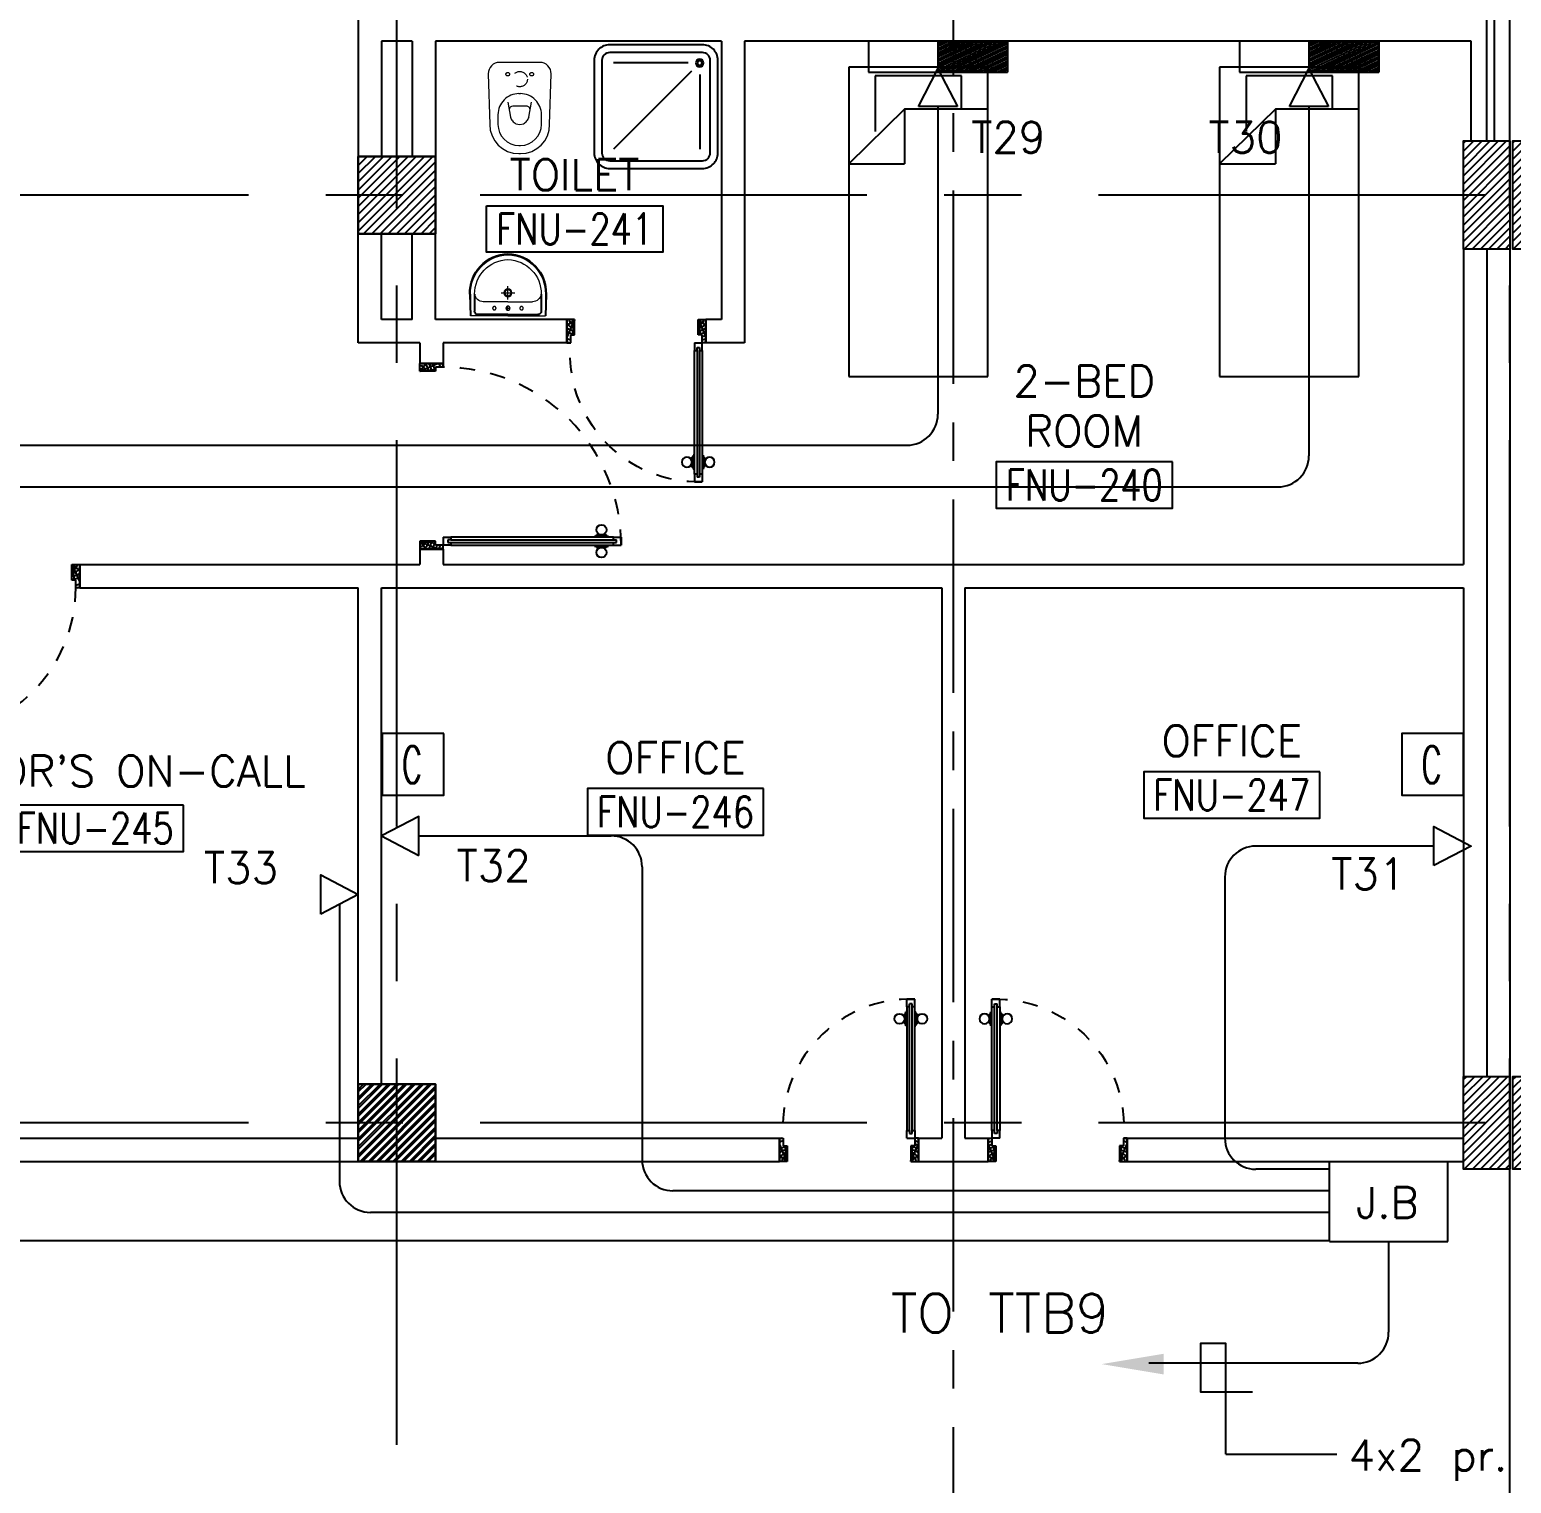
# Model space of a CAD drawing. Extents: x -0.3 to 92.6, y -1.1 to 78.4.
# Drawn here: x 30.51 to 40.09, y 34.64 to 44.04 of the extents above; entities that cross this region are included whole.
import ezdxf
from ezdxf.enums import TextEntityAlignment as Align

# ---------------------------------------------------------------- set-up
doc = ezdxf.new("R2010")
doc.units = 0
doc.header["$MEASUREMENT"] = 0
for name, pattern in [('CENTER', [2, 1.25, -0.25, 0.25, -0.25]), ('CENTERX2', [4, 2.5, -0.5, 0.5, -0.5]), ('DASHED', [0.75, 0.5, -0.25]), ('HIDDEN', [0.375, 0.25, -0.125]), ('HIDDEN2', [0.1875, 0.125, -0.0625])]:
    doc.linetypes.add(name, pattern=pattern)
doc.layers.get('0').update_dxf_attribs({"color": 11, "linetype": 'CONTINUOUS'})
for name, color, linetype in [('AXES', 11, 'CENTERX2'), ('AXES1', 11, 'CENTER'), ('COL', 11, 'CONTINUOUS'), ('DOOR', 11, 'CONTINUOUS'), ('E-CO', 6, 'CONTINUOUS'), ('E-TEL', 4, 'CONTINUOUS'), ('E-TEXT', 2, 'CONTINUOUS'), ('E-WIRE', 4, 'CONTINUOUS'), ('EJ', 11, 'CONTINUOUS'), ('FIX', 11, 'CONTINUOUS'), ('FUR', 11, 'CONTINUOUS'), ('HAT', 11, 'CONTINUOUS'), ('INSUL', 11, 'CONTINUOUS'), ('RM-BOX', 11, 'CONTINUOUS'), ('RM-NAME', 11, 'CONTINUOUS'), ('RM-NO', 11, 'CONTINUOUS'), ('WALL', 11, 'CONTINUOUS')]:
    doc.layers.add(name, color=color, linetype=linetype)
doc.styles.add('ROMANS', font='ROMANS.shx', dxfattribs={"width": 0.6})
doc.styles.get("Standard").update_dxf_attribs({"font": 'TXT.shx'})

# ---------------------------------------------------------------- blocks, each defined once
blk = doc.blocks.new('RM1')
at = {"layer": 'RM-BOX'}
blk.add_lwpolyline([(569.9, -200), (-569.9, -200), (-569.9, -500), (569.9, -500)], close=True, dxfattribs=at)
at = {"layer": 'RM-NAME', "style": 'ROMANS'}
for tag, p in [('ROOMNAME1', (0, 323.8)), ('ROOMNAME2', (0, 0))]:
    blk.add_attdef(tag, text='', height=200, dxfattribs=at).set_placement(p, align=Align.MIDDLE)
at = {"layer": 'RM-NO', "style": 'ROMANS', "width": 0.8}
blk.add_attdef('ROOMNO', text='', height=200, dxfattribs=at).set_placement((0, -350), align=Align.MIDDLE)
blk = doc.blocks.new('DOOR90')
at = {"layer": 'DOOR', "linetype": 'ByBlock'}
for p, q in [((0, 0), (-150, 0)), ((-200, -25), (-1000, -25)), ((-200, -42), (-1000, -42)), ((-200, -58), (-1000, -58)), ((-1000, -75), (-200, -75))]:
    blk.add_line(p, q, dxfattribs=at)
at = {"layer": 'DOOR', "color": 0, "linetype": 'ByBlock'}
for p, q in [((-150, 0), (-150, -25)), ((-150, 0), (0, 0)), ((0, -50), (0, 0)), ((-1050, -25), (-1050, -75)), ((-1050, -75), (-1050, -25)), ((-1000, -25), (-1050, -25)), ((-1000, -75), (-1050, -75)), ((-1020, -42), (-1020, -58)), ((-1000, -42), (-1020, -42)), ((-1000, -58), (-1020, -58)), ((-1000, -25), (-1000, -42)), ((-1000, -58), (-1000, -75)), ((-967.6, -25), (-967.6, -17.8)), ((-877.6, -17.8), (-967.6, -17.8)), ((-967.6, -75), (-967.6, -82.2)), ((-877.6, -82.2), (-967.6, -82.2)), ((-955, -17.8), (-955, -8.8)), ((-955, -8.8), (-890.2, -8.8)), ((-955, -17.8), (-890.2, -17.8)), ((-955, -82.2), (-955, -91.2)), ((-955, -82.2), (-890.2, -82.2)), ((-955, -91.2), (-890.2, -91.2)), ((-890.2, -17.8), (-890.2, -8.8)), ((-890.2, -82.2), (-890.2, -91.2)), ((-877.6, -25), (-877.6, -17.8)), ((-877.6, -75), (-877.6, -82.2)), ((-200, -42), (-200, -25)), ((-200, -25), (-150, -25)), ((-180, -42), (-200, -42)), ((-200, -75), (-200, -58)), ((-200, -58), (-180, -58)), ((-150, -75), (-200, -75)), ((-180, -58), (-180, -42)), ((-150, -75), (-150, -25)), ((-150, -25), (-100, -25)), ((-100, -25), (-100, -50)), ((-100, -50), (0, -50)), ((-100, -850), (0, -850)), ((-100, -875), (-100, -850)), ((0, -850), (0, -900)), ((-150, -900), (-150, -875)), ((-150, -875), (-100, -875)), ((0, -900), (-150, -900)), ((-150, -900), (0, -900))]:
    blk.add_line(p, q, dxfattribs=at)
at = {"layer": 'DOOR', "color": 9, "linetype": 'ByBlock'}
for p, q in [((0, -50), (-113.7, 0)), ((0, -50), (-40.1, 0)), ((0, -50), (-100, -36.6)), ((0, -850), (-113.7, -900)), ((0, -850), (-100, -863.4)), ((0, -850), (-40.1, -900))]:
    blk.add_line(p, q, dxfattribs=at)
at = {"layer": 'DOOR', "color": 0, "linetype": 'ByBlock'}
for centre in [(-922.6, 23.5), (-922.6, -123.5)]:
    blk.add_circle(centre, 32.4, dxfattribs=at)
at = {"layer": 'DOOR', "color": 9, "linetype": 'ByBlock'}
for centre, radius, start, end in [((0, -50), 74.4, 137.77643, 180), ((0, -50), 54.4, 113.20738, 180), ((0, -50), 154.4, 161.10529, 166.28577), ((0, -50), 134.4, 158.15985, 169.28002), ((0, -50), 114.4, 154.08384, 167.37743), ((0, -50), 94.4, 148.01819, 180), ((0, -50), 34.4, 90, 180), ((0, -50), 14.4, 90, 180), ((0, -850), 94.4, 180, 211.98181), ((0, -850), 74.4, 180, 222.22357), ((0, -850), 54.4, 180, 246.79262), ((0, -850), 34.4, 180, 270), ((0, -850), 14.4, 180, 270), ((0, -850), 154.4, 193.71423, 198.89471), ((0, -850), 134.4, 190.71998, 201.84015)]:
    blk.add_arc(centre, radius, start, end, dxfattribs=at)
at = {"layer": 'DOOR', "linetype": 'HIDDEN', "ltscale": 0.5}
blk.add_arc((-222.2, -50), 828.2, 178.27012, 275.00304, dxfattribs=at)
blk = doc.blocks.new('D1000')
at = {"layer": 'DOOR', "color": 7, "linetype": 'ByBlock'}
for p, q in [((0, 0), (-150, 0)), ((-150, 0), (-150, -25)), ((-150, 0), (0, 0)), ((0, -50), (-113.7, 0)), ((0, -50), (-40.1, 0)), ((0, -50), (0, 0)), ((-1050, -25.2), (-1100, -25.2)), ((-1100, -75.2), (-1100, -25.2)), ((-1100, -25.2), (-1100, -75.2)), ((-1050, -75.2), (-1100, -75.2)), ((-1050, -42.2), (-1070, -42.2)), ((-1070, -42.2), (-1070, -58.2)), ((-1050, -58.2), (-1070, -58.2)), ((-1050, -25.2), (-1050, -42.2)), ((-1050, -58.2), (-1050, -75.2)), ((-927.6, -18), (-1017.6, -18)), ((-1017.6, -25.2), (-1017.6, -18)), ((-1017.6, -75.2), (-1017.6, -82.4)), ((-927.6, -82.4), (-1017.6, -82.4)), ((-1005, -9), (-940.2, -9)), ((-1005, -18), (-1005, -9)), ((-1005, -18), (-940.2, -18)), ((-1005, -82.4), (-940.2, -82.4)), ((-1005, -82.4), (-1005, -91.4)), ((-1005, -91.4), (-940.2, -91.4)), ((-940.2, -18), (-940.2, -9)), ((-940.2, -82.4), (-940.2, -91.4)), ((-927.6, -25.2), (-927.6, -18)), ((-927.6, -75.2), (-927.6, -82.4)), ((-200, -42), (-200, -25)), ((-200, -25), (-150, -25)), ((-180, -42), (-200, -42)), ((-200, -75), (-200, -58)), ((-200, -58), (-180, -58)), ((-150, -75), (-200, -75)), ((-180, -58), (-180, -42)), ((-150, -75), (-150, -25)), ((-150, -25), (-100, -25)), ((-100, -25), (-100, -50)), ((0, -50), (-100, -36.6)), ((-100, -50), (0, -50)), ((0, -950), (-113.7, -1000)), ((-100, -975), (-100, -950)), ((0, -950), (-100, -963.4)), ((-100, -950), (0, -950)), ((0, -950), (-40.1, -1000)), ((0, -950), (0, -1000)), ((-150, -975), (-100, -975)), ((-150, -1000), (-150, -975)), ((-150, -1000), (0, -1000)), ((0, -1000), (-150, -1000))]:
    blk.add_line(p, q, dxfattribs=at)
at = {"layer": 'DOOR', "linetype": 'ByBlock'}
for p, q in [((-200, -25), (-1050, -25.2)), ((-200, -42), (-1050, -42.2)), ((-200, -58), (-1050, -58.2)), ((-1050, -75.2), (-200, -75))]:
    blk.add_line(p, q, dxfattribs=at)
at = {"layer": 'DOOR', "color": 7, "linetype": 'ByBlock'}
for centre in [(-972.6, 23.4), (-972.6, -123.7)]:
    blk.add_circle(centre, 32.4, dxfattribs=at)
for centre, radius, start, end in [((0, -50), 134.4, 158.15985, 169.28002), ((0, -50), 74.4, 137.77643, 180), ((0, -50), 54.4, 113.20738, 180), ((0, -50), 154.4, 161.10529, 166.28577), ((0, -50), 114.4, 154.08384, 167.37743), ((0, -50), 94.4, 148.01819, 180), ((0, -50), 34.4, 90, 180), ((0, -50), 14.4, 90, 180), ((0, -950), 94.4, 180, 211.98181), ((0, -950), 74.4, 180, 222.22357), ((0, -950), 54.4, 180, 246.79262), ((0, -950), 34.4, 180, 270), ((0, -950), 14.4, 180, 270), ((0, -950), 154.4, 193.71423, 198.89471), ((0, -950), 134.4, 190.71998, 201.84015)]:
    blk.add_arc(centre, radius, start, end, dxfattribs=at)
at = {"layer": 'DOOR', "linetype": 'HIDDEN', "ltscale": 0.5}
blk.add_arc((-149.4, -24.5), 950.5, 180.04344, 269.96673, dxfattribs=at)
blk = doc.blocks.new('LAV1')
at = {"layer": 'FIX', "linetype": 'DASHED', "lineweight": 20, "ltscale": 0.05}
for p, q in [((50, 220), (-50, 220)), ((0, 170), (0, 270)), ((0, 170), (0, 270))]:
    blk.add_line(p, q, dxfattribs=at)
at = {"layer": 'FIX', "linetype": 'ByBlock', "ltscale": 0.3}
for p, q in [((-280, 210), (-275, 50)), ((-245, 210), (-245, 85)), ((245, 210), (245, 85)), ((280, 210), (275, 50)), ((0, 60), (-220, 60)), ((0, 60), (220, 60))]:
    blk.add_line(p, q, dxfattribs=at)
at = {"layer": 'FIX', "linetype": 'Continuous', "lineweight": 20}
for p, q in [((-275, 210), (-275, 50)), ((0, 155), (-181, 155)), ((0, 155), (181, 155)), ((275, 210), (275, 50)), ((0, 50), (-275, 50)), ((0, 50), (-252, 50)), ((0, 50), (275, 50)), ((0, 50), (252, 50))]:
    blk.add_line(p, q, dxfattribs=at)
at = {"layer": 'FIX', "lineweight": 20}
for p, q in [((0, 92), (0, 123)), ((16, 107), (-15, 107))]:
    blk.add_line(p, q, dxfattribs=at)
for centre, radius in [((0, 220), 29.5), ((0, 220), 22.5), ((0, 107), 15.5)]:
    blk.add_circle(centre, radius, dxfattribs=at)
at = {"layer": 'FIX', "linetype": 'HIDDEN', "lineweight": 20, "ltscale": 0.05}
for centre in [(-100, 107), (100, 107)]:
    blk.add_circle(centre, 12.4, dxfattribs=at)
at = {"layer": 'FIX', "linetype": 'ByBlock', "ltscale": 0.3}
for centre, radius, start, end in [((7, 220), 287, 91.3776, 182.0064), ((-7, 220), 287, 357.9936, 88.6224), ((-220, 85), 24.9, 179.7021, 269.9486), ((220, 85), 24.9, 270.0514, 0.2979)]:
    blk.add_arc(centre, radius, start, end, dxfattribs=at)
at = {"layer": 'FIX', "linetype": 'Continuous', "lineweight": 20}
for centre, radius, start, end in [((8, 217), 283, 91.6988, 181.351), ((8, 212), 253, 91.7328, 180.4884), ((-8, 217), 283, 358.649, 88.3012), ((-8, 212), 253, 359.5116, 88.2672), ((-179, 222), 66.9, 190.2006, 268.0786), ((179, 222), 66.9, 271.9214, 349.7994)]:
    blk.add_arc(centre, radius, start, end, dxfattribs=at)
blk = doc.blocks.new('WC1')
at = {"layer": 'FIX', "lineweight": 20}
for p, q in [((-210, 203.8), (-538, 193.8)), ((-475, 140.8), (-538, 140.8)), ((-137, 0), (-137, 130.8)), ((-727, 4.8), (-727, -4.8)), ((-674, 4.8), (-674, -4.8)), ((-533.7, 24.2), (-539.5, 0)), ((-539.5, 0), (-533.7, -24.2)), ((-394.8, 75.7), (-490.4, 60.1)), ((-339, 4.8), (-339, -4.8)), ((-137, -130.8), (-137, 0)), ((-490.4, -60.1), (-394.8, -75.7)), ((-538, -140.8), (-475, -140.8)), ((-538, -193.8), (-210, -203.8)), ((-213.2, -203.8), (-210, -203.8))]:
    blk.add_line(p, q, dxfattribs=at)
at = {"layer": 'FIX', "linetype": 'Continuous', "lineweight": 20}
blk.add_line((-420.1, -47.3), (-420.4, 44.6), dxfattribs=at)
at = {"layer": 'FIX', "linetype": 'HIDDEN2', "lineweight": 20, "ltscale": 0.3}
blk.add_circle((-245, 0), 49.8, dxfattribs=at)
at = {"layer": 'FIX', "linetype": 'HIDDEN', "lineweight": 20, "ltscale": 0.05}
for centre in [(-213.2, 77.5), (-213.2, -77.5)]:
    blk.add_circle(centre, 11.6, dxfattribs=at)
at = {"layer": 'FIX', "lineweight": 20}
for centre, radius, start, end in [((-538, 4.8), 189, 90, 180), ((-210, 130.8), 73, 360, 90), ((-538, 4.8), 136, 90, 180), ((-475, 4.8), 136, 360, 90), ((-473, -6.9), 68.2, 128.92417, 152.84682), ((-464.4, -17.6), 82, 108.49595, 128.92417), ((-538, -4.8), 189, 180, 270), ((-538, -4.8), 136, 180, 270), ((-473, 6.9), 68.2, 207.15318, 231.07583), ((-464.4, 17.6), 82, 231.07583, 251.50405), ((-475, -4.8), 136, 270, 0), ((-210, -130.8), 73, 270, 0)]:
    blk.add_arc(centre, radius, start, end, dxfattribs=at)
at = {"layer": 'FIX', "linetype": 'Continuous', "lineweight": 20}
for centre, start, end in [((-442.7, 45.5), 357.66621, 91.61215), ((-442.4, -45.6), 268.38785, 2.33379)]:
    blk.add_arc(centre, 22.3, start, end, dxfattribs=at)
blk = doc.blocks.new('SHR1')
at = {"layer": 'FIX'}
for p, q in [((-195.7, 195.7), (-700, 700)), ((-142.7, 217.7), (-142.7, 700)), ((-217.7, 142.7), (-700, 142.7))]:
    blk.add_line(p, q, dxfattribs=at)
for points in [[(-825, 125), (-825, 725, -0.414214), (-725, 825), (-125, 825, -0.414214), (-25, 725), (-25, 125, -0.414214), (-125, 25), (-725, 25, -0.414214)], [(-775, 125), (-775, 725, -0.414214), (-725, 775), (-125, 775, -0.414214), (-75, 725), (-75, 125, -0.414214), (-125, 75), (-725, 75, -0.414214)]]:
    blk.add_lwpolyline(points, format="xyb", close=True, dxfattribs=at)
for radius in [25, 15]:
    blk.add_circle((-142.7, 142.7), radius, dxfattribs=at)
blk = doc.blocks.new('C11')
at = {"layer": 'HAT'}
h = blk.add_hatch(dxfattribs=at)
h.set_pattern_fill('ANSI31', color=256, scale=300, style=0)
h.set_pattern_definition([(45, (-248556.182, -75061.005), (-26.5165043, 26.5165043), [])])
h.paths.add_polyline_path([(300, 700), (0, 700), (0, 350), (300, 350)])
h.paths.add_polyline_path([(300, 350), (0, 350), (0, 0), (300, 0)])
at = {"layer": 'COL'}
blk.add_lwpolyline([(300, 700), (300, 0), (0, 0), (0, 700)], close=True, dxfattribs=at)
blk = doc.blocks.new('C11D')
at = {"layer": 'COL', "linetype": 'ByBlock'}
for p in [(-320, 0), (0, 0)]:
    blk.add_blockref('C11', p, dxfattribs=at)
blk = doc.blocks.new('C5V')
at = {"layer": 'HAT'}
h = blk.add_hatch(dxfattribs=at)
h.set_pattern_fill('ANSI31', color=256, scale=300, style=0)
h.set_pattern_definition([(45, (-249196.182, -54711.005), (-26.5165043, 26.5165043), [])])
h.paths.add_polyline_path([(-20, 600), (-320, 600), (-320, 300), (-20, 300)])
h.paths.add_polyline_path([(-20, 300), (-320, 300), (-320, 0), (-20, 0)])
h = blk.add_hatch(dxfattribs=at)
h.set_pattern_fill('ANSI31', color=256, scale=300, style=0)
h.set_pattern_definition([(45, (-248876.182, -54711.005), (-26.5165043, 26.5165043), [])])
h.paths.add_polyline_path([(300, 600), (0, 600), (0, 300), (300, 300)])
h.paths.add_polyline_path([(300, 300), (0, 300), (0, 0), (300, 0)])
at = {"layer": 'COL'}
for points in [[(-20, 600), (-20, 0), (-320, 0), (-320, 600)], [(300, 600), (300, 0), (0, 0), (0, 600)]]:
    blk.add_lwpolyline(points, close=True, dxfattribs=at)
blk = doc.blocks.new('AH20A')
at = {"layer": 'FUR'}
for p, q in [((0, 0.5), (0, -0.5)), ((1, 0.5), (0, 0.5)), ((0.1358, 0.5), (0.1358, -0.0987)), ((1, -0.5), (1, 0.5)), ((0.1358, 0.3112), (0.0277, 0.3112)), ((0.0277, 0.3112), (0.0277, -0.3087)), ((0.1358, -0.0987), (0.3125, -0.5)), ((0.1358, -0.0987), (0.3125, -0.0987)), ((0.3125, -0.5), (0.3125, -0.0987)), ((0.0277, -0.3087), (0.2076, -0.3087)), ((0, -0.5), (1, -0.5))]:
    blk.add_line(p, q, dxfattribs=at)
blk = doc.blocks.new('DOOR100')
at = {"layer": 'DOOR', "color": 0, "linetype": 'ByBlock'}
for p, q in [((-76.1, 1251.1), (-76.1, 1301.1)), ((-76.1, 1301.1), (-26.1, 1301.1)), ((-26.1, 1301.1), (-76.1, 1301.1)), ((-59.1, 1251.1), (-76.1, 1251.1)), ((-59.1, 1251.1), (-59.1, 1271.1)), ((-43.1, 1271.1), (-59.1, 1271.1)), ((-43.1, 1251.1), (-43.1, 1271.1)), ((-26.1, 1251.1), (-43.1, 1251.1)), ((-26.1, 1251.1), (-26.1, 1301.1)), ((-92.3, 1206.1), (-92.3, 1141.3)), ((-83.3, 1206.1), (-92.3, 1206.1)), ((-83.3, 1128.7), (-83.3, 1218.7)), ((-76.1, 1218.7), (-83.3, 1218.7)), ((-83.3, 1206.1), (-83.3, 1141.3)), ((-26.1, 1218.7), (-18.9, 1218.7)), ((-18.9, 1128.7), (-18.9, 1218.7)), ((-18.9, 1206.1), (-18.9, 1141.3)), ((-18.9, 1206.1), (-9.9, 1206.1)), ((-9.9, 1206.1), (-9.9, 1141.3)), ((-83.3, 1141.3), (-92.3, 1141.3)), ((-76.1, 1128.7), (-83.3, 1128.7)), ((-26.1, 1128.7), (-18.9, 1128.7)), ((-18.9, 1141.3), (-9.9, 1141.3)), ((-76.1, 200), (-59.1, 200)), ((-76.1, 150), (-76.1, 200)), ((-59.1, 200), (-59.1, 180)), ((-43.1, 200), (-26.1, 200)), ((-43.1, 180), (-43.1, 200)), ((-26.1, 200), (-26.1, 150)), ((-1201.1, 0), (-1201.1, 150)), ((-1201.1, 150), (-1176.1, 150)), ((-1201.1, 150), (-1201.1, 0)), ((-1176.1, 150), (-1176.1, 100)), ((-1176.1, 100), (-1151.1, 100)), ((-1151.1, 100), (-1151.1, 0)), ((-76.1, 150), (-26.1, 150)), ((-59.1, 180), (-43.1, 180)), ((-51.1, 100), (-51.1, 0)), ((-26.1, 100), (-51.1, 100)), ((-1.1, 150), (-26.1, 150)), ((-26.1, 150), (-26.1, 100)), ((-1.1, 150), (-1.1, 0)), ((-1151.1, 0), (-1201.1, 0)), ((-51.1, 0), (-1.1, 0))]:
    blk.add_line(p, q, dxfattribs=at)
at = {"layer": 'DOOR', "linetype": 'ByBlock'}
for p, q in [((-76.1, 1251.1), (-76.1, 200)), ((-59.1, 200), (-59.1, 1251.1)), ((-43.1, 200), (-43.1, 1251.1)), ((-26.1, 200), (-26.1, 1251.1))]:
    blk.add_line(p, q, dxfattribs=at)
at = {"layer": 'DOOR', "color": 9, "linetype": 'ByBlock'}
for p, q in [((-1151.1, 0), (-1201.1, 113.7)), ((-1151.1, 0), (-1164.4, 100)), ((-51.1, 0), (-1.1, 113.7)), ((-51.1, 0), (-37.7, 100)), ((-1151.1, 0), (-1201.1, 40.1)), ((-51.1, 0), (-1.1, 40.1))]:
    blk.add_line(p, q, dxfattribs=at)
at = {"layer": 'DOOR', "color": 0, "linetype": 'ByBlock'}
for centre in [(-124.6, 1173.7), (22.5, 1173.7)]:
    blk.add_circle(centre, 32.4, dxfattribs=at)
at = {"layer": 'DOOR', "linetype": 'HIDDEN', "ltscale": 0.5}
blk.add_arc((-26.8, 151.9), 1149.2, 89.96096, 180.09315, dxfattribs=at)
at = {"layer": 'DOOR', "color": 9, "linetype": 'ByBlock'}
for centre, radius, start, end in [((-1151.1, 0), 154.4, 103.71423, 108.89471), ((-1151.1, 0), 134.4, 100.71998, 111.84015), ((-51.1, 0), 134.4, 68.15985, 79.28002), ((-51.1, 0), 114.4, 64.08384, 77.37743), ((-51.1, 0), 154.4, 71.10529, 76.28577), ((-1151.1, 0), 94.4, 90, 121.98181), ((-1151.1, 0), 74.4, 90, 132.22357), ((-1151.1, 0), 54.4, 90, 156.79262), ((-1151.1, 0), 34.4, 90, 180), ((-1151.1, 0), 14.4, 90, 180), ((-51.1, 0), 94.4, 58.01819, 90), ((-51.1, 0), 74.4, 47.77643, 90), ((-51.1, 0), 54.4, 23.20738, 90), ((-51.1, 0), 34.4, 0, 90), ((-51.1, 0), 14.4, 0, 90)]:
    blk.add_arc(centre, radius, start, end, dxfattribs=at)
blk = doc.blocks.new('COL50')
at = {"layer": 'COL'}
blk.add_lwpolyline([(-250, 250), (-250, -250), (250, -250), (250, 250)], close=True, dxfattribs=at)
blk = doc.blocks.new('*X43')
at = {"color": 0}
for p, q in [((245928.6, 155507.3), (246411, 155989.7)), ((245928.6, 155560.3), (246358, 155989.7)), ((245928.6, 155613.3), (246304.9, 155989.7)), ((245928.6, 155666.4), (246251.9, 155989.7)), ((245928.6, 155719.4), (246198.9, 155989.7)), ((245928.6, 155772.4), (246145.8, 155989.7)), ((245928.6, 155825.5), (246092.8, 155989.7)), ((245928.6, 155878.5), (246039.8, 155989.7)), ((245928.6, 155931.5), (245986.7, 155989.7)), ((245964, 155489.7), (246428.6, 155954.2)), ((246017.1, 155489.7), (246428.6, 155901.2)), ((246070.1, 155489.7), (246428.6, 155848.2)), ((246123.1, 155489.7), (246428.6, 155795.1)), ((246176.2, 155489.7), (246428.6, 155742.1)), ((246229.2, 155489.7), (246428.6, 155689.1)), ((246282.2, 155489.7), (246428.6, 155636)), ((246335.3, 155489.7), (246428.6, 155583)), ((246388.3, 155489.7), (246428.6, 155530))]:
    blk.add_line(p, q, dxfattribs=at)
blk = doc.blocks.new('*X44')
at = {"color": 0}
for p, q in [((245928.6, 149514.5), (246403.7, 149989.7)), ((245928.6, 149567.6), (246350.7, 149989.7)), ((245928.6, 149620.6), (246297.7, 149989.7)), ((245928.6, 149673.6), (246244.6, 149989.7)), ((245928.6, 149726.7), (246191.6, 149989.7)), ((245928.6, 149779.7), (246138.6, 149989.7)), ((245928.6, 149832.7), (246085.5, 149989.7)), ((245928.6, 149885.8), (246032.5, 149989.7)), ((245928.6, 149938.8), (245979.5, 149989.7)), ((245956.8, 149489.7), (246428.6, 149961.5)), ((246009.8, 149489.7), (246428.6, 149908.5)), ((246062.8, 149489.7), (246428.6, 149855.4)), ((246115.9, 149489.7), (246428.6, 149802.4)), ((246168.9, 149489.7), (246428.6, 149749.4)), ((246221.9, 149489.7), (246428.6, 149696.3)), ((246275, 149489.7), (246428.6, 149643.3)), ((246328, 149489.7), (246428.6, 149590.3)), ((246381, 149489.7), (246428.6, 149537.2))]:
    blk.add_line(p, q, dxfattribs=at)
blk = doc.blocks.new('*X29')
at = {"color": 0}
for p, q in [((203888.6, 149529.7), (204348.6, 149989.7)), ((203888.6, 149582.8), (204295.5, 149989.7)), ((203888.6, 149635.8), (204242.5, 149989.7)), ((203888.6, 149688.8), (204189.5, 149989.7)), ((203888.6, 149741.9), (204136.4, 149989.7)), ((203888.6, 149794.9), (204083.4, 149989.7)), ((203888.6, 149847.9), (204030.4, 149989.7)), ((203888.6, 149901), (203977.3, 149989.7)), ((203888.6, 149954), (203924.3, 149989.7)), ((203901.6, 149489.7), (204388.6, 149976.7)), ((203954.6, 149489.7), (204388.6, 149923.7)), ((204007.7, 149489.7), (204388.6, 149870.6)), ((204060.7, 149489.7), (204388.6, 149817.6)), ((204113.7, 149489.7), (204388.6, 149764.6)), ((204166.8, 149489.7), (204388.6, 149711.5)), ((204219.8, 149489.7), (204388.6, 149658.5)), ((204272.8, 149489.7), (204388.6, 149605.5)), ((204325.9, 149489.7), (204388.6, 149552.4)), ((204378.9, 149489.7), (204388.6, 149499.4))]:
    blk.add_line(p, q, dxfattribs=at)

msp = doc.modelspace()

# ---------------------------------------------------------------- linework, layer by layer
at = {"layer": 'AXES'}
for p, q in [((32.8817, -1.1143), (32.8817, 77.6984)), ((40.0817, -1.1143), (40.0817, 77.3484)), ((91.9217, 42.97), (23.8817, 42.97)), ((91.9217, 36.97), (23.8817, 36.97))]:
    msp.add_line(p, q, dxfattribs=at)
at = {"layer": 'AXES1'}
msp.add_line((36.4817, 5.75), (36.4817, 64.57), dxfattribs=at)
at = {"layer": 'E-CO', "color": 4}
for points in [[(33.1869, 39.4882), (32.7869, 39.4882), (32.7869, 39.0882), (33.1869, 39.0882)], [(39.7817, 39.4882), (39.3817, 39.4882), (39.3817, 39.0882), (39.7817, 39.0882)]]:
    msp.add_lwpolyline(points, close=True, dxfattribs=at)
at = {"layer": 'E-TEL', "color": 4}
for p, q in [((36.833, 43.965), (35.933, 43.965)), ((35.933, 43.965), (35.933, 43.7656)), ((36.6345, 43.965), (36.3819, 43.8472)), ((36.6641, 43.965), (36.3819, 43.8334)), ((36.7824, 43.965), (36.3819, 43.7782)), ((36.7528, 43.965), (36.3819, 43.792)), ((36.7232, 43.965), (36.3819, 43.8058)), ((36.6936, 43.965), (36.3819, 43.8196)), ((36.6049, 43.965), (36.3819, 43.861)), ((36.5753, 43.965), (36.3819, 43.8748)), ((36.5458, 43.965), (36.3819, 43.8886)), ((36.5162, 43.965), (36.3819, 43.9024)), ((36.3979, 43.965), (36.3819, 43.9575)), ((36.4866, 43.965), (36.3819, 43.9162)), ((36.457, 43.965), (36.3819, 43.9299)), ((36.4274, 43.965), (36.3819, 43.9437)), ((36.3819, 43.965), (36.3819, 43.7656)), ((36.812, 43.965), (36.3844, 43.7656)), ((36.833, 43.961), (36.414, 43.7656)), ((36.833, 43.9472), (36.4436, 43.7656)), ((36.833, 43.9334), (36.4732, 43.7656)), ((36.833, 43.9196), (36.5027, 43.7656)), ((36.833, 43.9058), (36.5323, 43.7656)), ((36.833, 43.965), (36.833, 43.7656)), ((39.233, 43.965), (38.333, 43.965)), ((38.333, 43.965), (38.333, 43.7656)), ((39.0049, 43.965), (38.7819, 43.861)), ((38.9753, 43.965), (38.7819, 43.8748)), ((38.9458, 43.965), (38.7819, 43.8886)), ((38.9162, 43.965), (38.7819, 43.9024)), ((39.0345, 43.965), (38.7819, 43.8472)), ((39.0641, 43.965), (38.7819, 43.8334)), ((39.0936, 43.965), (38.7819, 43.8196)), ((39.1824, 43.965), (38.7819, 43.7782)), ((39.1528, 43.965), (38.7819, 43.792)), ((39.1232, 43.965), (38.7819, 43.8058)), ((38.7979, 43.965), (38.7819, 43.9575)), ((38.8866, 43.965), (38.7819, 43.9162)), ((38.857, 43.965), (38.7819, 43.9299)), ((38.8274, 43.965), (38.7819, 43.9437)), ((38.7819, 43.965), (38.7819, 43.7656)), ((39.212, 43.965), (38.7844, 43.7656)), ((39.233, 43.961), (38.814, 43.7656)), ((39.233, 43.9472), (38.8436, 43.7656)), ((39.233, 43.9334), (38.8732, 43.7656)), ((39.233, 43.9196), (38.9027, 43.7656)), ((39.233, 43.9058), (38.9323, 43.7656)), ((39.233, 43.965), (39.233, 43.7656)), ((36.833, 43.8921), (36.5619, 43.7656)), ((36.833, 43.8783), (36.5915, 43.7656)), ((36.833, 43.8645), (36.6211, 43.7656)), ((36.833, 43.8507), (36.6506, 43.7656)), ((36.833, 43.8369), (36.6802, 43.7656)), ((36.833, 43.8231), (36.7098, 43.7656)), ((36.833, 43.8093), (36.7394, 43.7656)), ((39.233, 43.8921), (38.9619, 43.7656)), ((39.233, 43.8783), (38.9915, 43.7656)), ((39.233, 43.8645), (39.0211, 43.7656)), ((39.233, 43.8507), (39.0506, 43.7656)), ((39.233, 43.8369), (39.0802, 43.7656)), ((39.233, 43.8231), (39.1098, 43.7656)), ((39.233, 43.8093), (39.1394, 43.7656)), ((35.933, 43.7656), (36.833, 43.7656)), ((36.2556, 43.5435), (36.3819, 43.7856)), ((36.3819, 43.7856), (36.5081, 43.5435)), ((36.833, 43.7955), (36.7689, 43.7656)), ((36.833, 43.7817), (36.7985, 43.7656)), ((36.833, 43.7679), (36.8281, 43.7656)), ((38.333, 43.7656), (39.233, 43.7656)), ((38.6556, 43.5435), (38.7819, 43.7856)), ((38.7819, 43.7856), (38.9081, 43.5435)), ((39.233, 43.7955), (39.1689, 43.7656)), ((39.233, 43.7817), (39.1985, 43.7656)), ((39.233, 43.7679), (39.2281, 43.7656)), ((36.5081, 43.5435), (36.2556, 43.5435)), ((38.9081, 43.5435), (38.6556, 43.5435)), ((38.9144, 36.72), (39.6805, 36.72)), ((38.9144, 36.2021), (38.9144, 36.72)), ((39.6805, 36.2021), (39.6805, 36.72)), ((38.9144, 36.2021), (39.6805, 36.2021))]:
    msp.add_line(p, q, dxfattribs=at)
for points in [[(33.0238, 38.6987), (33.0238, 38.9513), (32.7817, 38.825), (32.7817, 38.825)], [(39.5895, 38.6328), (39.5895, 38.8854), (39.8317, 38.7591), (39.8317, 38.7591)], [(32.3895, 38.3199), (32.3895, 38.5724), (32.6317, 38.4461), (32.6317, 38.4461)]]:
    msp.add_lwpolyline(points, close=True, dxfattribs=at)
at = {"layer": 'E-TEXT', "color": 11}
msp.add_line((38.2445, 34.8262), (38.9627, 34.8262), dxfattribs=at)
msp.add_lwpolyline([(38.2445, 34.8262), (38.2445, 35.5415), (38.0804, 35.5415), (38.0804, 35.2285), (38.4159, 35.2285)], dxfattribs=at)
at = {"layer": 'E-WIRE', "color": 4, "linetype": 'ByBlock'}
for p, q in [((36.3819, 43.5435), (36.3819, 41.5524)), ((38.7819, 43.5435), (38.7819, 41.2828)), ((29.6924, 41.3524), (36.1819, 41.3524)), ((29.433, 41.0828), (38.5819, 41.0828))]:
    msp.add_line(p, q, dxfattribs=at)
at = {"layer": 'E-WIRE', "color": 4}
for p, q in [((33.0238, 38.825), (34.2683, 38.825)), ((39.5895, 38.7591), (38.4382, 38.7591)), ((34.4683, 38.625), (34.4683, 36.7299)), ((38.2382, 38.5591), (38.2382, 36.8695))]:
    msp.add_line(p, q, dxfattribs=at)
at = {"layer": 'E-WIRE', "linetype": 'Continuous'}
for p, q in [((32.5106, 38.383), (32.5106, 36.5903)), ((38.9144, 36.6695), (38.4382, 36.6695)), ((38.9144, 36.5299), (34.6683, 36.5299)), ((38.9144, 36.3903), (32.7106, 36.3903)), ((38.9144, 36.2056), (29.9249, 36.2056)), ((39.2974, 36.2021), (39.2974, 35.6147)), ((39.0974, 35.4147), (37.7467, 35.4147))]:
    msp.add_line(p, q, dxfattribs=at)
at = {"layer": 'E-WIRE', "color": 4, "linetype": 'ByBlock'}
for centre in [(36.1819, 41.5524), (38.5819, 41.2828)]:
    msp.add_arc(centre, 0.2, 270, 0, dxfattribs=at)
at = {"layer": 'E-WIRE', "color": 4}
for centre, start, end in [((34.2683, 38.625), 0, 90), ((38.4382, 38.5591), 90, 180)]:
    msp.add_arc(centre, 0.2, start, end, dxfattribs=at)
at = {"layer": 'E-WIRE', "linetype": 'Continuous'}
for centre, start, end in [((38.4382, 36.8695), 180, 270), ((34.6683, 36.7299), 180, 270), ((32.7106, 36.5903), 180, 270), ((39.0974, 35.6147), 270, 0)]:
    msp.add_arc(centre, 0.2, start, end, dxfattribs=at)
at = {"layer": 'E-WIRE'}
msp.add_solid([(37.8414, 35.3422), (37.8414, 35.4755), (37.4414, 35.4088)], dxfattribs=at)
at = {"layer": 'EJ'}
for p, q in [((40.0817, 42.62), (40.0817, 37.27)), ((40.0817, 33.62), (40.0817, 36.72))]:
    msp.add_line(p, q, dxfattribs=at)
at = {"layer": 'INSUL'}
for p, q in [((39.9317, 43.32), (39.9317, 46.02)), ((39.9817, 43.32), (39.9817, 46.02))]:
    msp.add_line(p, q, dxfattribs=at)
at = {"layer": 'WALL'}
for p, q in [((40.0817, 43.32), (40.0817, 46.17)), ((32.9817, 43.965), (32.7817, 43.965)), ((34.9817, 43.965), (33.1317, 43.965)), ((39.8317, 43.965), (35.1317, 43.965)), ((39.8317, 43.32), (39.8317, 43.965)), ((32.6317, 42.015), (32.6317, 42.72)), ((32.7817, 42.165), (32.7817, 42.72)), ((32.9817, 42.165), (32.9817, 42.72)), ((33.1317, 42.165), (33.1317, 42.72)), ((39.7817, 42.62), (39.7817, 40.58)), ((39.9317, 42.62), (39.9317, 37.27)), ((32.9817, 42.165), (32.7817, 42.165)), ((33.9817, 42.165), (33.1317, 42.165)), ((34.9817, 42.165), (34.8817, 42.165)), ((33.0317, 42.015), (32.6317, 42.015)), ((33.9817, 42.015), (33.1817, 42.015)), ((35.1317, 42.015), (34.8817, 42.015)), ((30.8307, 40.58), (33.0317, 40.58)), ((30.8307, 40.43), (30.8307, 40.58)), ((33.1817, 40.58), (39.7817, 40.58)), ((30.8307, 40.43), (32.6317, 40.43)), ((32.6317, 37.22), (32.6317, 40.43)), ((32.7817, 40.43), (36.4067, 40.43)), ((32.7817, 37.22), (32.7817, 40.43)), ((36.4067, 40.43), (36.4067, 36.87)), ((36.5567, 40.43), (36.5567, 36.87)), ((36.5567, 40.43), (39.7817, 40.43)), ((37.6067, 40.43), (38.9317, 40.43)), ((39.7817, 40.43), (39.7817, 37.27)), ((29.3316, 36.87), (32.6317, 36.87)), ((33.1317, 36.87), (35.3567, 36.87)), ((35.3567, 36.87), (35.3567, 36.72)), ((36.2567, 36.87), (36.2567, 36.72)), ((36.2567, 36.87), (36.4067, 36.87)), ((36.5567, 36.87), (36.7067, 36.87)), ((36.7067, 36.87), (36.7067, 36.72)), ((37.6067, 36.87), (39.7817, 36.87)), ((37.6067, 36.87), (37.6067, 36.72)), ((25.9317, 36.72), (32.6317, 36.72)), ((33.1317, 36.72), (35.3567, 36.72)), ((36.2567, 36.72), (36.7067, 36.72)), ((37.6067, 36.72), (39.7817, 36.72))]:
    msp.add_line(p, q, dxfattribs=at)
at = {"layer": 'WALL', "linetype": 'ByBlock'}
for p, q in [((32.6317, 44.115), (32.6317, 43.22)), ((32.7817, 43.965), (32.7817, 43.22)), ((32.9817, 43.965), (32.9817, 43.22)), ((33.1317, 43.965), (33.1317, 43.22)), ((34.9817, 43.965), (34.9817, 42.165)), ((35.1317, 43.965), (35.1317, 42.015)), ((33.9817, 42.165), (33.9817, 42.015)), ((34.8817, 42.165), (34.8817, 42.015)), ((33.0317, 42.015), (33.0317, 41.8805)), ((33.1817, 42.015), (33.1817, 41.8805)), ((33.0317, 41.8805), (33.1817, 41.8805)), ((33.0317, 40.6805), (33.1817, 40.6805)), ((33.0317, 40.6805), (33.0317, 40.58)), ((33.1817, 40.6805), (33.1817, 40.58))]:
    msp.add_line(p, q, dxfattribs=at)

# ---------------------------------------------------------------- block references
at = {"layer": 'COL', "yscale": 0.001, "zscale": 0.001}
for name, p, xscale in [('C11D', (40.1017, 42.62), 0.001), ('COL50', (32.8817, 42.97), -0.001), ('COL50', (32.8817, 42.97), 0.001), ('COL50', (32.8817, 36.97), -0.001), ('COL50', (32.8817, 36.97), 0.001), ('C5V', (40.1017, 36.67), 0.001)]:
    msp.add_blockref(name, p, dxfattribs=dict(at, xscale=xscale))
at = {"layer": 'DOOR', "color": 0, "linetype": 'ByBlock', "yscale": 0.001, "zscale": 0.001}
for name, p, xscale, rotation in [('DOOR90', (34.8817, 42.165), -0.001, 270), ('DOOR100', (33.0317, 40.6805), 0.001, 270), ('DOOR90', (36.2567, 36.72), 0.001, 270), ('DOOR90', (36.7067, 36.72), -0.001, 90)]:
    msp.add_blockref(name, p, dxfattribs=dict(at, xscale=xscale, rotation=rotation))
at = {"layer": 'DOOR', "color": 0, "linetype": 'Continuous', "xscale": 0.001, "yscale": 0.001, "zscale": 0.001, "rotation": 90.0000000000658}
msp.add_blockref('D1000', (29.8307, 40.58), dxfattribs=at)
at = {"layer": 'FIX'}
for name, p, xscale, yscale, zscale, rotation in [('WC1', (33.6767, 43.965), 0.0009999999999999998, 0.0009999999999999998, 0.001, 89.99999999999999), ('AH20A', (36.2548, 43.7968), 2, 0.8999999999999998, 2, 270), ('AH20A', (38.6536, 43.7968), 2, 0.8999999999999998, 2, 270)]:
    msp.add_blockref(name, p, dxfattribs=dict(at, xscale=xscale, yscale=yscale, zscale=zscale, rotation=rotation))
at = {"layer": 'FIX', "xscale": -0.0008800000000000001, "yscale": 0.0008800000000000001, "zscale": 0.0008800000000000001}
msp.add_blockref('LAV1', (33.6007, 42.144), dxfattribs=at)
at = {"layer": 'HAT', "xscale": 0.001, "yscale": 0.001, "zscale": 0.001}
for name, p in [('*X43', (-213.2969, -112.7697)), ('*X44', (-213.2969, -112.7697)), ('*X29', (-171.2569, -112.7697))]:
    msp.add_blockref(name, p, dxfattribs=at)
at = {"layer": 'RM-NO'}
ref = msp.add_blockref('RM1', (34.0318, 43.1012), dxfattribs=dict(at, xscale=-0.001, yscale=0.001, zscale=0.001))
ref.add_attrib('ROOMNO', 'FNU-241', dxfattribs={"height": 0.2, "style": 'ROMANS', "width": 0.8}).set_placement((34.0318, 42.7512), align=Align.MIDDLE)
ref.add_attrib('ROOMNAME2', 'TOILET', dxfattribs={"layer": 'RM-NAME', "height": 0.2, "style": 'ROMANS'}).set_placement((34.0318, 43.1012), align=Align.MIDDLE)
at = {"layer": 'RM-NO', "xscale": 0.001, "yscale": 0.001, "zscale": 0.001}
for p, values in [((37.3288, 41.4443), {'ROOMNO': 'FNU-240', 'ROOMNAME2': 'ROOM', 'ROOMNAME1': '2-BED'}), ((38.2827, 39.44), {'ROOMNO': 'FNU-247', 'ROOMNAME2': 'OFFICE'}), ((34.6846, 39.3309), {'ROOMNO': 'FNU-246', 'ROOMNAME2': 'OFFICE'})]:
    msp.add_blockref('RM1', p, dxfattribs=at).add_auto_attribs(values)
at = {"layer": 'RM-NO'}
ref = msp.add_blockref('RM1', (30.9311, 39.225), dxfattribs=dict(at, xscale=0.001, yscale=0.001, zscale=0.001))
ref.add_attrib('ROOMNO', 'FNU-245', dxfattribs={"height": 0.2, "style": 'ROMANS', "width": 0.8}).set_placement((30.9311, 38.875), align=Align.MIDDLE)
ref.add_attrib('ROOMNAME1', "DOCTOR'S ON-CALL", dxfattribs={"layer": 'RM-NAME', "height": 0.2, "style": 'ROMANS'}).set_placement((30.9561, 39.2444), align=Align.MIDDLE)
at = {"layer": 'WALL', "xscale": -0.001, "yscale": 0.001, "zscale": 0.001, "rotation": 180}
msp.add_blockref('SHR1', (34.9837, 43.967), dxfattribs=at)

# ---------------------------------------------------------------- texts
at = {"layer": 'E-CO', "color": 2, "style": 'ROMANS', "width": 0.6}
for p in [(32.9153, 39.1654), (39.51, 39.1654)]:
    msp.add_text('C', height=0.24, dxfattribs=at).set_placement(p)
at = {"layer": 'E-TEXT', "color": 4}
for s, p in [('T29', (36.837, 43.3441)), ('T30', (38.3717, 43.3441)), ('T32', (33.5082, 38.6322)), ('T33', (31.8735, 38.6189)), ('T31', (39.1658, 38.5793)), ('J.B', (39.2882, 36.4541))]:
    msp.add_text(s, height=0.2, dxfattribs=at).set_placement(p, align=Align.MIDDLE)
for s, height, p in [('TO TTB9', 0.25, (36.0773, 35.6139, -2.4)), ('4x2 pr. 0.6mm DIA IN', 0.2, (39.0379, 34.7198, -2.4))]:
    msp.add_text(s, height=height, dxfattribs=at).set_placement(p)

doc.saveas('drawing.dxf')
